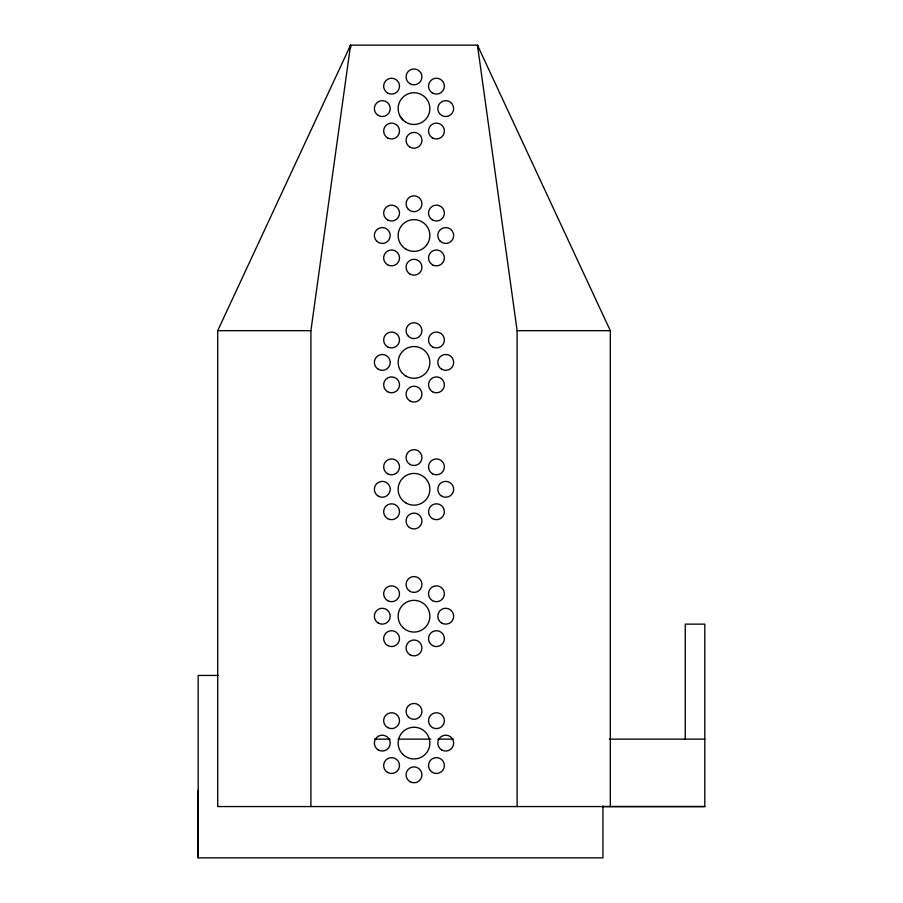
<?xml version="1.0" encoding="UTF-8"?>
<svg xmlns="http://www.w3.org/2000/svg" width="903" height="903" viewBox="0 0 903 903"><rect width="100%" height="100%" fill="white"/><g stroke="black" fill="none" stroke-linecap="round" stroke-linejoin="round"><path stroke-width="1.35" d="M602.944 805.882L602.944 857.85L198.175 857.85L198.186 790.43M610.315 806.56L610.315 330.679L477.461 45.15L350.556 45.15L217.713 330.679L217.713 806.56L704.814 806.56L704.814 624.142L685.253 624.142L685.253 739.139M350.511 47.961L350.556 45.15L310.903 330.679L310.903 806.56M350.229 47.949L350.556 45.15L350.556 47.961M217.713 330.679L310.903 330.679M477.789 47.949L477.461 45.15L517.114 330.679L610.315 330.679M218.278 675.433L198.175 675.433L198.175 857.85M374.564 739.139L390.028 739.139M398.076 739.139L430.799 739.139M437.831 739.139L453.295 739.139M609.344 739.139L704.814 739.139M603.102 806.56L704.814 806.56M400.277 116.532L402.794 119.817M517.114 330.679L517.114 806.56M376.675 241.112A7.935 7.935 0 0 0 389.949 237.557A7.935 7.935 0 0 0 380.231 227.838A7.935 7.935 0 0 0 376.675 241.112M410.041 654.799A7.935 7.935 0 0 0 421.938 647.936A7.935 7.935 0 0 0 410.041 641.062A7.935 7.935 0 0 0 410.041 654.799M406.079 503.039A15.859 15.859 0 0 0 429.873 489.302A15.859 15.859 0 0 0 406.079 475.565A15.859 15.859 0 0 0 406.079 503.039M432.481 93.032A7.935 7.935 0 0 0 444.378 86.169A7.935 7.935 0 0 0 432.481 79.295A7.935 7.935 0 0 0 432.481 93.032M402.794 754.321A15.859 15.859 0 0 0 429.331 747.21A15.859 15.859 0 0 0 409.906 727.784A15.859 15.859 0 0 0 402.794 754.321M387.613 346.842A7.935 7.935 0 0 0 399.51 339.968A7.935 7.935 0 0 0 387.613 333.105A7.935 7.935 0 0 0 387.613 346.842M432.481 727.547A7.935 7.935 0 0 0 444.378 720.673A7.935 7.935 0 0 0 432.481 713.81A7.935 7.935 0 0 0 432.481 727.547M410.041 591.352A7.935 7.935 0 0 0 421.938 584.478A7.935 7.935 0 0 0 410.041 577.615A7.935 7.935 0 0 0 410.041 591.352M378.323 369.271A7.935 7.935 0 0 0 390.22 362.408A7.935 7.935 0 0 0 378.323 355.534A7.935 7.935 0 0 0 378.323 369.271M410.041 464.447A7.935 7.935 0 0 0 421.938 457.584A7.935 7.935 0 0 0 410.041 450.71A7.935 7.935 0 0 0 410.041 464.447M387.613 391.71A7.935 7.935 0 0 0 399.51 384.836A7.935 7.935 0 0 0 387.613 377.973A7.935 7.935 0 0 0 387.613 391.71M432.481 219.937A7.935 7.935 0 0 0 444.378 213.074A7.935 7.935 0 0 0 432.481 206.2A7.935 7.935 0 0 0 432.481 219.937M408.404 716.993A7.935 7.935 0 0 0 421.667 713.438A7.935 7.935 0 0 0 411.96 703.719A7.935 7.935 0 0 0 408.404 716.993M387.613 137.899A7.935 7.935 0 0 0 399.51 131.037A7.935 7.935 0 0 0 387.613 124.162A7.935 7.935 0 0 0 387.613 137.899M410.041 274.094A7.935 7.935 0 0 0 421.938 267.232A7.935 7.935 0 0 0 410.041 260.357A7.935 7.935 0 0 0 410.041 274.094M410.041 147.2A7.935 7.935 0 0 0 421.938 140.326A7.935 7.935 0 0 0 410.041 133.452A7.935 7.935 0 0 0 410.041 147.2M387.613 264.805A7.935 7.935 0 0 0 399.51 257.931A7.935 7.935 0 0 0 387.613 251.068A7.935 7.935 0 0 0 387.613 264.805M378.323 115.471A7.935 7.935 0 0 0 390.22 108.597A7.935 7.935 0 0 0 378.323 101.734A7.935 7.935 0 0 0 378.323 115.471M387.613 600.642A7.935 7.935 0 0 0 399.51 593.779A7.935 7.935 0 0 0 387.613 586.905A7.935 7.935 0 0 0 387.613 600.642M408.404 209.383A7.935 7.935 0 0 0 421.667 205.828A7.935 7.935 0 0 0 411.96 196.12A7.935 7.935 0 0 0 408.404 209.383M432.481 391.71A7.935 7.935 0 0 0 444.378 384.836A7.935 7.935 0 0 0 432.481 377.973A7.935 7.935 0 0 0 432.481 391.71M387.613 772.415A7.935 7.935 0 0 0 399.51 765.541A7.935 7.935 0 0 0 387.613 758.678A7.935 7.935 0 0 0 387.613 772.415M441.77 749.975A7.935 7.935 0 0 0 453.667 743.113A7.935 7.935 0 0 0 441.77 736.238A7.935 7.935 0 0 0 441.77 749.975M406.079 249.239A15.859 15.859 0 0 0 429.873 235.502A15.859 15.859 0 0 0 406.079 221.766A15.859 15.859 0 0 0 406.079 249.239M432.481 600.642A7.935 7.935 0 0 0 444.378 593.779A7.935 7.935 0 0 0 432.481 586.905A7.935 7.935 0 0 0 432.481 600.642M432.481 346.842A7.935 7.935 0 0 0 444.378 339.968A7.935 7.935 0 0 0 432.481 333.105A7.935 7.935 0 0 0 432.481 346.842M432.481 645.51A7.935 7.935 0 0 0 444.378 638.647A7.935 7.935 0 0 0 432.481 631.773A7.935 7.935 0 0 0 432.481 645.51M402.794 627.427A15.859 15.859 0 0 0 429.331 620.316A15.859 15.859 0 0 0 409.906 600.89A15.859 15.859 0 0 0 402.794 627.427M387.613 645.51A7.935 7.935 0 0 0 399.51 638.647A7.935 7.935 0 0 0 387.613 631.773A7.935 7.935 0 0 0 387.613 645.51M387.613 219.937A7.935 7.935 0 0 0 399.51 213.074A7.935 7.935 0 0 0 387.613 206.2A7.935 7.935 0 0 0 387.613 219.937M378.323 749.975A7.935 7.935 0 0 0 390.22 743.113A7.935 7.935 0 0 0 378.323 736.238A7.935 7.935 0 0 0 378.323 749.975M410.041 781.705A7.935 7.935 0 0 0 421.938 774.83A7.935 7.935 0 0 0 410.041 767.968A7.935 7.935 0 0 0 410.041 781.705M441.77 623.081A7.935 7.935 0 0 0 453.667 616.207A7.935 7.935 0 0 0 441.77 609.344A7.935 7.935 0 0 0 441.77 623.081M432.481 772.415A7.935 7.935 0 0 0 444.378 765.541A7.935 7.935 0 0 0 432.481 758.678A7.935 7.935 0 0 0 432.481 772.415M440.122 241.112A7.935 7.935 0 0 0 453.396 237.557A7.935 7.935 0 0 0 443.678 227.838A7.935 7.935 0 0 0 440.122 241.112M406.079 122.334A15.859 15.859 0 0 0 429.873 108.597A15.859 15.859 0 0 0 406.079 94.86A15.859 15.859 0 0 0 406.079 122.334M406.079 376.145A15.859 15.859 0 0 0 429.873 362.408A15.859 15.859 0 0 0 406.079 348.671A15.859 15.859 0 0 0 406.079 376.145M378.323 623.081A7.935 7.935 0 0 0 390.22 616.207A7.935 7.935 0 0 0 378.323 609.344A7.935 7.935 0 0 0 378.323 623.081M441.77 115.471A7.935 7.935 0 0 0 453.667 108.597A7.935 7.935 0 0 0 441.77 101.734A7.935 7.935 0 0 0 441.77 115.471M441.77 496.176A7.935 7.935 0 0 0 453.667 489.302A7.935 7.935 0 0 0 441.77 482.439A7.935 7.935 0 0 0 441.77 496.176M387.613 727.547A7.935 7.935 0 0 0 399.51 720.673A7.935 7.935 0 0 0 387.613 713.81A7.935 7.935 0 0 0 387.613 727.547M432.481 264.805A7.935 7.935 0 0 0 444.378 257.931A7.935 7.935 0 0 0 432.481 251.068A7.935 7.935 0 0 0 432.481 264.805M387.613 518.604A7.935 7.935 0 0 0 399.51 511.741A7.935 7.935 0 0 0 387.613 504.867A7.935 7.935 0 0 0 387.613 518.604M432.481 137.899A7.935 7.935 0 0 0 444.378 131.037A7.935 7.935 0 0 0 432.481 124.162A7.935 7.935 0 0 0 432.481 137.899M441.77 369.271A7.935 7.935 0 0 0 453.667 362.408A7.935 7.935 0 0 0 441.77 355.534A7.935 7.935 0 0 0 441.77 369.271M408.404 526.641A7.935 7.935 0 0 0 421.667 523.085A7.935 7.935 0 0 0 411.96 513.367A7.935 7.935 0 0 0 408.404 526.641M410.041 401A7.935 7.935 0 0 0 421.938 394.126A7.935 7.935 0 0 0 410.041 387.263A7.935 7.935 0 0 0 410.041 401M432.481 473.736A7.935 7.935 0 0 0 444.378 466.874A7.935 7.935 0 0 0 432.481 459.999A7.935 7.935 0 0 0 432.481 473.736M378.323 496.176A7.935 7.935 0 0 0 390.22 489.302A7.935 7.935 0 0 0 378.323 482.439A7.935 7.935 0 0 0 378.323 496.176M432.481 518.604A7.935 7.935 0 0 0 444.378 511.741A7.935 7.935 0 0 0 432.481 504.867A7.935 7.935 0 0 0 432.481 518.604M410.041 83.742A7.935 7.935 0 0 0 421.938 76.879A7.935 7.935 0 0 0 410.041 70.005A7.935 7.935 0 0 0 410.041 83.742M387.613 93.032A7.935 7.935 0 0 0 399.51 86.169A7.935 7.935 0 0 0 387.613 79.295A7.935 7.935 0 0 0 387.613 93.032M387.613 473.736A7.935 7.935 0 0 0 399.51 466.874A7.935 7.935 0 0 0 387.613 459.999A7.935 7.935 0 0 0 387.613 473.736M408.404 336.288A7.935 7.935 0 0 0 421.667 332.733A7.935 7.935 0 0 0 411.96 323.014A7.935 7.935 0 0 0 408.404 336.288"/></g></svg>
